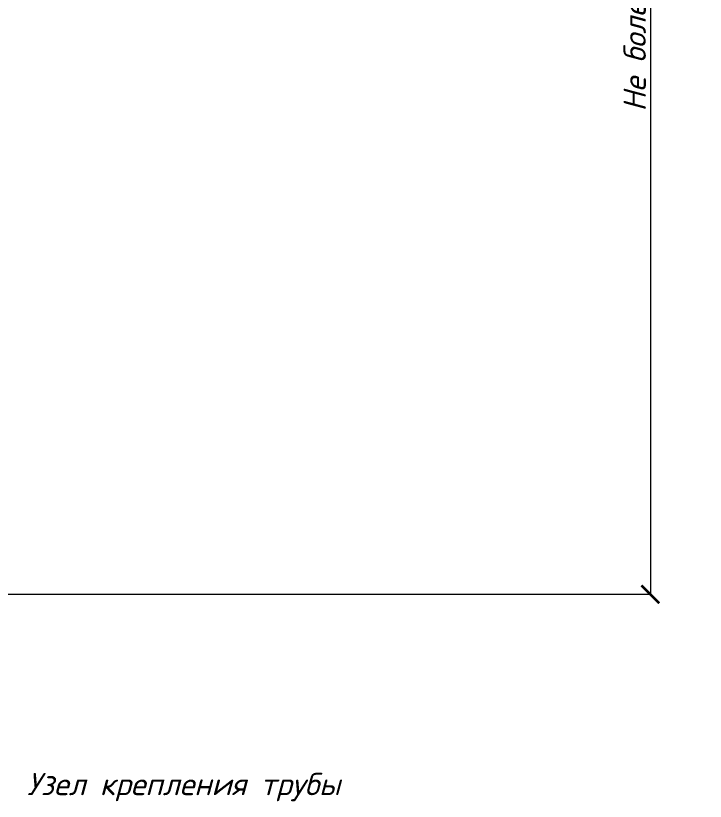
# Model space of a CAD drawing. Header units: millimetres. Extents: x -352922 to 707789, y -273589 to 355472.
# Drawn here: x 523601 to 531321, y -171153 to -162361 of the extents above; entities that cross this region are included whole.
import ezdxf

# ---------------------------------------------------------------- set-up
doc = ezdxf.new("R2010")
doc.units = ezdxf.units.MM
doc.header["$LTSCALE"] = 0.5
doc.layers.get('0').update_dxf_attribs({"lineweight": 18})
doc.layers.get('Defpoints').update_dxf_attribs({"color": 4, "lineweight": 140})
doc.styles.add('BDG_T_R', font='GOST Common.ttf')
doc.styles.add('ISOCPEUR', font='isocpeui.ttf', dxfattribs={"height": 250})
doc.dimstyles.new('BDG_D_1-1', dxfattribs={"dimtxt": 2.5, "dimasz": 2, "dimexe": 1, "dimexo": 0.5, "dimgap": 0.5, "dimtad": 1, "dimdec": 4, "dimdsep": 46, "dimtxsty": 'BDG_T_R', "dimblk": 'ARCHTICK', "dimcen": 0, "dimclrd": 256, "dimclre": 256, "dimclrt": 256, "dimadec": 4, "dimazin": 2, "dimtfac": 1, "dimtdec": 4, "dimtofl": 0, "dimtmove": 1, "dimatfit": 3, "dimfxl": 1, "dimtolj": 1, "dimtzin": 0, "dimlwd": -1, "dimlwe": -1, "dimarcsym": 0})

# ---------------------------------------------------------------- blocks, each defined once
blk = doc.blocks.new('_ArchTick')
at = {"color": 0, "linetype": 'ByBlock', "const_width": 0.15}
blk.add_lwpolyline([(-0.5, -0.5), (0.5, 0.5)], dxfattribs=at)
blk = doc.blocks.new('*D1003')
at = {"transparency": 16777216}
for p, q in [((528780.7, -154647.3), (530707.2, -154647.3)), ((530706.2, -154647.3), (530706.2, -168836.2)), ((519236.7, -168836.2), (530707.2, -168836.2))]:
    blk.add_line(p, q, dxfattribs=at)
at = {"layer": 'Defpoints', "color": 0, "transparency": 16777216}
for p in [(528780.2, -154647.3), (519236.2, -168836.2), (530706.2, -168836.2)]:
    blk.add_point(p, dxfattribs=at)
at = {"transparency": 16777216, "xscale": 200, "yscale": 200, "zscale": 200}
for p, rotation in [((530706.2, -154647.3), 90), ((530706.2, -168836.2), 270)]:
    blk.add_blockref('_ArchTick', p, dxfattribs=dict(at, rotation=rotation))
at = {"transparency": 16777216, "insert": (530531.1, -162041.8), "char_height": 250, "attachment_point": 5, "rotation": 90, "style": 'ISOCPEUR'}
blk.add_mtext('\\A1;Не более 1000 мм', dxfattribs=at)

msp = doc.modelspace()

# ---------------------------------------------------------------- texts
at = {"lineweight": 30, "transparency": 33554687, "insert": (525481.61773, -170993.54755), "char_height": 250, "width": 7925.1922424, "attachment_point": 5, "style": 'ISOCPEUR'}
msp.add_mtext('Узел крепления трубы', dxfattribs=at)

# ---------------------------------------------------------------- dimensions: what is measured, and where the dimension line sits
at = {"transparency": 33554687}
dim = msp.add_linear_dim(base=(530706.15499, -168836.23138), p1=(528780.15444, -154647.31772), p2=(519236.16323, -168836.23138), angle=90, text='Не более 1000 мм', dimstyle='BDG_D_1-1', override={"dimtxt": 250, "dimasz": 200, "dimgap": 50, "dimtxsty": 'ISOCPEUR'}, dxfattribs=at)
dim.commit()
dim.dimension.update_dxf_attribs({"geometry": '*D1003', "text_midpoint": (530706.15499, -162041.77455), "dimtype": 160})

doc.saveas('drawing.dxf')
